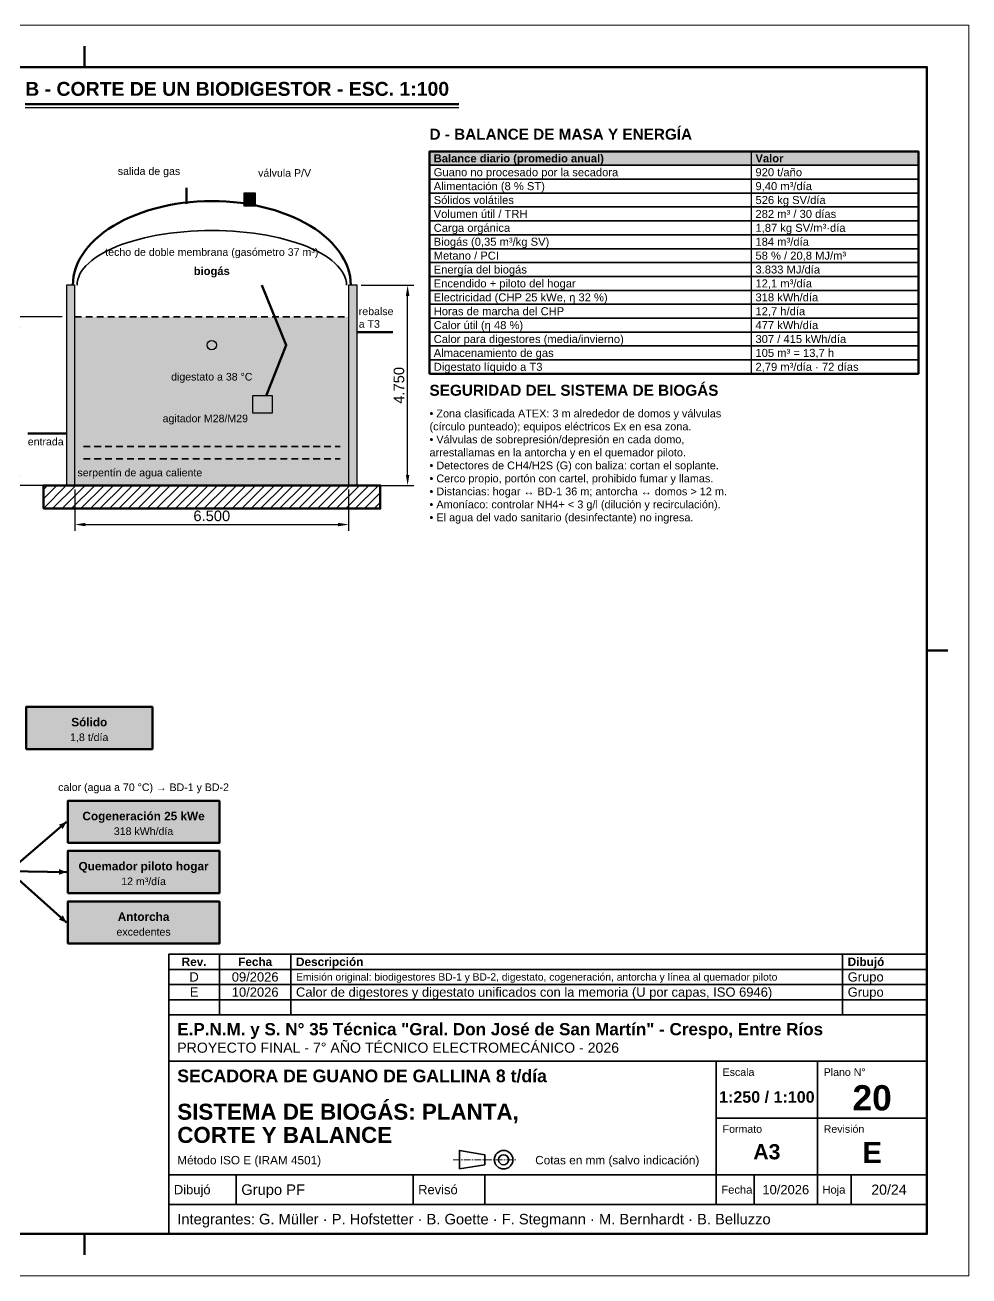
# Model space of a CAD drawing. Header units: millimetres. Extents: x 0 to 420, y 0 to 297.
# Drawn here: x 195.8 to 420, y 0 to 297 of the extents above; entities that cross this region are included whole.
import ezdxf
from ezdxf.enums import TextEntityAlignment as Align

# ---------------------------------------------------------------- set-up
doc = ezdxf.new("R2010")
doc.units = ezdxf.units.MM
doc.header["$LTSCALE"] = 0.5
doc.linetypes.add('CENTER', pattern=[5.08, 3.175, -0.635, 0.635, -0.635])
for name, color, linetype, lineweight in [('CONTORNO', 7, 'CONTINUOUS', 50), ('COTAS', 7, 'CONTINUOUS', 25), ('EJES', 1, 'CENTER', 18), ('FINO', 7, 'CONTINUOUS', 25), ('HOJA', 8, 'CONTINUOUS', 13), ('RAYADO', 8, 'CONTINUOUS', 18), ('RECUADRO', 7, 'CONTINUOUS', 70), ('RELLENO', 9, 'CONTINUOUS', 13), ('ROTULO', 7, 'CONTINUOUS', 35), ('TEXTO', 7, 'CONTINUOUS', 25)]:
    doc.layers.add(name, color=color, linetype=linetype, lineweight=lineweight)
doc.styles.add('NEGRITA', font='arialbd.ttf')
doc.styles.get("Standard").update_dxf_attribs({"font": 'arial.ttf'})
doc.dimstyles.new('IRAM', dxfattribs={"dimtxt": 2.5, "dimasz": 2.5, "dimexe": 1.5, "dimexo": 1, "dimgap": 0.8, "dimtad": 1, "dimdec": 1, "dimtxsty": 'Standard', "dimcen": 2.5, "dimazin": 3, "dimtfac": 1, "dimtmove": 0, "dimatfit": 3})

msp = doc.modelspace()

# ---------------------------------------------------------------- hatches: boundary and pattern name
at = {"layer": 'CONTORNO', "true_color": 0xd4a700}
for points in [[(205.7, 107.8), (203.88938, 107.14462), (204.78155, 106.10758)], [(205.7, 95.9), (203.91025, 96.61039), (203.89014, 95.24254)], [(205.7, 83.9), (204.81686, 85.61111), (203.90337, 84.5928)]]:
    msp.add_hatch(color=7, dxfattribs=at).paths.add_polyline_path(points)
at = {"layer": 'RAYADO'}
h = msp.add_hatch(dxfattribs=at)
h.set_pattern_fill('ANSI31', scale=0.5)
h.paths.add_polyline_path([(200.2, 182.2), (280.2, 182.2), (280.2, 187.7), (200.2, 187.7)])
at = {"layer": 'RELLENO', "true_color": 0xe2e8ee}
msp.add_hatch(color=7, dxfattribs=at).paths.add_polyline_path([(291.9, 263.7), (408, 263.7), (408, 267), (291.9, 267)])
at = {"layer": 'RELLENO', "true_color": 0xc8c8c8}
msp.add_hatch(color=7, dxfattribs=at).paths.add_polyline_path([(247.8, 254.04183), (250.6, 254.04183), (250.6, 257.04183), (247.8, 257.04183)])
at = {"layer": 'RELLENO', "true_color": 0xeee4a0}
for points in [[(205.7, 187.7), (206.7, 187.7), (206.7, 235.2), (205.7, 235.2)], [(273.7, 187.7), (274.7, 187.7), (274.7, 235.2), (273.7, 235.2)]]:
    msp.add_hatch(color=7, dxfattribs=at).paths.add_polyline_path(points)
at = {"layer": 'RELLENO', "true_color": 0x355f57}
for points in [[(206.7, 187.7), (207.7, 187.7), (207.7, 235.2), (206.7, 235.2)], [(272.7, 187.7), (273.7, 187.7), (273.7, 235.2), (272.7, 235.2)]]:
    msp.add_hatch(color=7, dxfattribs=at).paths.add_polyline_path(points)
at = {"layer": 'RELLENO', "true_color": 0xd0e0dc}
msp.add_hatch(color=7, dxfattribs=at).paths.add_polyline_path([(207.7, 187.7), (272.7, 187.7), (272.7, 227.7), (207.7, 227.7)])
at = {"layer": 'RELLENO', "true_color": 0x6e7d8c}
msp.add_hatch(color=7, dxfattribs=at).paths.add_polyline_path([(249.9, 204.9), (254.6, 204.9), (254.6, 209), (249.9, 209)])
at = {"layer": 'RELLENO', "true_color": 0xf0e8da}
msp.add_hatch(color=7, dxfattribs=at).paths.add_polyline_path([(196.1, 125.1), (226.1, 125.1), (226.1, 135.1), (196.1, 135.1)])
at = {"layer": 'RELLENO', "true_color": 0xfff3cd}
for points in [[(206, 102.8), (242, 102.8), (242, 112.8), (206, 112.8)], [(206, 90.9), (242, 90.9), (242, 100.9), (206, 100.9)], [(206, 78.9), (242, 78.9), (242, 88.9), (206, 88.9)]]:
    msp.add_hatch(color=7, dxfattribs=at).paths.add_polyline_path(points)

# ---------------------------------------------------------------- linework, layer by layer
at = {"layer": 'CONTORNO'}
msp.add_line((195.9, 278.2), (298.86, 278.2), dxfattribs=at)
at = {"layer": 'CONTORNO', "lineweight": 70, "true_color": 0xd4a700}
msp.add_line((234.2, 254.56664), (234.2, 258.36664), dxfattribs=at)
at = {"layer": 'CONTORNO', "lineweight": 70, "true_color": 0x808080}
for p, q in [((274.7, 224.1), (283.2, 224.1)), ((196.5, 200), (205.7, 200))]:
    msp.add_line(p, q, dxfattribs=at)
at = {"layer": 'CONTORNO', "lineweight": 50, "true_color": 0xd4a700}
for q in [(205.7, 107.8), (205.7, 95.9), (205.7, 83.9)]:
    msp.add_line((192.1, 96.1), q, dxfattribs=at)
at = {"layer": 'CONTORNO'}
for points in [[(291.9, 214.2), (408, 214.2), (408, 267), (291.9, 267)], [(200.2, 182.2), (280.2, 182.2), (280.2, 187.7), (200.2, 187.7)]]:
    msp.add_lwpolyline(points, close=True, dxfattribs=at)
at = {"layer": 'CONTORNO', "lineweight": 50, "true_color": 0x5a5a5a}
msp.add_lwpolyline([(273.2, 235.2), (273.15477, 236.24672), (273.01922, 237.29057), (272.79372, 238.32869), (272.47887, 239.35823), (272.07555, 240.37638), (271.58487, 241.38034), (271.00815, 242.36736), (270.347, 243.33473), (269.60322, 244.27981), (268.77884, 245.2), (267.87613, 246.09278), (266.89756, 246.95571), (265.84582, 247.78641), (264.72378, 248.58261), (263.53452, 249.34214), (262.28131, 250.0629), (260.96757, 250.74292), (259.59691, 251.38034), (258.17309, 251.97341), (256.7, 252.52051), (255.18169, 253.02013), (253.62231, 253.47091), (252.02614, 253.87161), (250.39756, 254.22113), (248.74103, 254.51852), (247.06109, 254.76295), (245.36234, 254.95377), (243.64944, 255.09044), (241.92709, 255.17259), (240.2, 255.2), (238.47291, 255.17259), (236.75056, 255.09044), (235.03766, 254.95377), (233.33891, 254.76295), (231.65897, 254.51852), (230.00244, 254.22113), (228.37386, 253.87161), (226.77769, 253.47091), (225.21831, 253.02013), (223.7, 252.52051), (222.22691, 251.97341), (220.80309, 251.38034), (219.43243, 250.74292), (218.11869, 250.0629), (216.86548, 249.34214), (215.67622, 248.58261), (214.55418, 247.78641), (213.50244, 246.95571), (212.52387, 246.09278), (211.62116, 245.2), (210.79678, 244.27981), (210.053, 243.33473), (209.39185, 242.36736), (208.81513, 241.38034), (208.32445, 240.37638), (207.92113, 239.35823), (207.60628, 238.32869), (207.38078, 237.29057), (207.24523, 236.24672), (207.2, 235.2)], dxfattribs=at)
at = {"layer": 'CONTORNO', "lineweight": 50}
msp.add_lwpolyline([(252.1, 235.2), (257.9, 221), (253.1, 209)], dxfattribs=at)
for points in [[(196.1, 125.1), (226.1, 125.1), (226.1, 135.1), (196.1, 135.1)], [(206, 102.8), (242, 102.8), (242, 112.8), (206, 112.8)], [(206, 90.9), (242, 90.9), (242, 100.9), (206, 100.9)], [(206, 78.9), (242, 78.9), (242, 88.9), (206, 88.9)]]:
    msp.add_lwpolyline(points, close=True, dxfattribs=at)
at = {"layer": 'EJES'}
msp.add_line((297.5, 27.6), (312.5, 27.6), dxfattribs=at)
at = {"layer": 'FINO'}
for p, q in [((195.9, 277.4), (298.86, 277.4)), ((368.3, 267), (368.3, 214.2))]:
    msp.add_line(p, q, dxfattribs=at)
at = {"layer": 'FINO', "lineweight": 35, "true_color": 0x5a5a5a}
for p, q in [((225.6723, 246.78308), (224.2, 246.45833)), ((227.18443, 247.07609), (225.6723, 246.78308)), ((228.73223, 247.33655), (227.18443, 247.07609)), ((230.31146, 247.56373), (228.73223, 247.33655)), ((231.91779, 247.75704), (230.32925, 247.56588)), ((233.54683, 247.91592), (231.95438, 247.7606)), ((235.1941, 248.03995), (233.59861, 247.91982)), ((236.85509, 248.12878), (235.25737, 248.04333)), ((238.52525, 248.18218), (236.92607, 248.13105)), ((240.2, 248.2), (238.60009, 248.18298)), ((241.87475, 248.18218), (240.27484, 248.1992)), ((243.54491, 248.12878), (241.94573, 248.17991)), ((245.2059, 248.03995), (243.60819, 248.1254)), ((246.85317, 247.91592), (245.25769, 248.03605)), ((248.48221, 247.75704), (246.88977, 247.91235)), ((250.08854, 247.56373), (248.5, 247.75489)), ((251.66777, 247.33655), (250.08854, 247.56373)), ((253.21557, 247.07609), (251.66777, 247.33655)), ((254.7277, 246.78308), (253.21557, 247.07609)), ((256.2, 246.45833), (254.7277, 246.78308)), ((216.41937, 243.8987), (215.33133, 243.38117)), ((217.57258, 244.39239), (216.41937, 243.8987)), ((218.78782, 244.86088), (217.57258, 244.39239)), ((220.06175, 245.3029), (218.78782, 244.86088)), ((221.39087, 245.71722), (220.06175, 245.3029)), ((222.77155, 246.10272), (221.39087, 245.71722)), ((224.2, 246.45833), (222.77155, 246.10272)), ((257.62845, 246.10272), (256.2, 246.45833)), ((259.00913, 245.71722), (257.62845, 246.10272)), ((260.33825, 245.3029), (259.00913, 245.71722)), ((261.61218, 244.86088), (260.33825, 245.3029)), ((262.82742, 244.39239), (261.61218, 244.86088)), ((263.98063, 243.8987), (262.82742, 244.39239)), ((265.06867, 243.38117), (263.98063, 243.8987)), ((211.68779, 241.10188), (210.96655, 240.48758)), ((212.48719, 241.7), (211.68779, 241.10188)), ((213.36254, 242.28031), (212.48719, 241.7)), ((214.31146, 242.84121), (213.36254, 242.28031)), ((215.33133, 243.38117), (214.31146, 242.84121)), ((266.08854, 242.84121), (265.06867, 243.38117)), ((267.03746, 242.28031), (266.08854, 242.84121)), ((267.91281, 241.7), (267.03746, 242.28031)), ((268.71221, 241.10188), (267.91281, 241.7)), ((269.43345, 240.48758), (268.71221, 241.10188)), ((208.89928, 237.90285), (208.59397, 237.23365)), ((209.29037, 238.56465), (208.89928, 237.90285)), ((209.76619, 239.21722), (209.29037, 238.56465)), ((210.32543, 239.85878), (209.76619, 239.21722)), ((210.96655, 240.48758), (210.32543, 239.85878)), ((270.07457, 239.85878), (269.43345, 240.48758)), ((270.63381, 239.21722), (270.07457, 239.85878)), ((271.10963, 238.56465), (270.63381, 239.21722)), ((271.50072, 237.90285), (271.10963, 238.56465)), ((271.80603, 237.23365), (271.50072, 237.90285)), ((208.24385, 235.88037), (208.2, 235.2)), ((208.3753, 236.55887), (208.24385, 235.88037)), ((208.59397, 237.23365), (208.3753, 236.55887)), ((272.0247, 236.55887), (271.80603, 237.23365)), ((272.15615, 235.88037), (272.0247, 236.55887)), ((272.2, 235.2), (272.15615, 235.88037))]:
    msp.add_line(p, q, dxfattribs=at)
at = {"layer": 'FINO', "lineweight": 35, "true_color": 0x288cc8}
for p, q in [((207.7, 227.7), (209.3, 227.7)), ((210.3, 227.7), (211.9, 227.7)), ((212.9, 227.7), (214.5, 227.7)), ((215.5, 227.7), (217.1, 227.7)), ((218.1, 227.7), (219.7, 227.7)), ((220.7, 227.7), (222.3, 227.7)), ((223.3, 227.7), (224.9, 227.7)), ((225.9, 227.7), (227.5, 227.7)), ((228.5, 227.7), (230.1, 227.7)), ((231.1, 227.7), (232.7, 227.7)), ((233.7, 227.7), (235.3, 227.7)), ((236.3, 227.7), (237.9, 227.7)), ((238.9, 227.7), (240.5, 227.7)), ((241.5, 227.7), (243.1, 227.7)), ((244.1, 227.7), (245.7, 227.7)), ((246.7, 227.7), (248.3, 227.7)), ((249.3, 227.7), (250.9, 227.7)), ((251.9, 227.7), (253.5, 227.7)), ((254.5, 227.7), (256.1, 227.7)), ((257.1, 227.7), (258.7, 227.7)), ((259.7, 227.7), (261.3, 227.7)), ((262.3, 227.7), (263.9, 227.7)), ((264.9, 227.7), (266.5, 227.7)), ((267.5, 227.7), (269.1, 227.7)), ((270.1, 227.7), (271.7, 227.7))]:
    msp.add_line(p, q, dxfattribs=at)
at = {"layer": 'FINO', "lineweight": 35, "true_color": 0xdc2828}
for p, q in [((209.7, 196.9), (211.3, 196.9)), ((212.3, 196.9), (213.9, 196.9)), ((214.9, 196.9), (216.5, 196.9)), ((217.5, 196.9), (219.1, 196.9)), ((220.1, 196.9), (221.7, 196.9)), ((222.7, 196.9), (224.3, 196.9)), ((225.3, 196.9), (226.9, 196.9)), ((227.9, 196.9), (229.5, 196.9)), ((230.5, 196.9), (232.1, 196.9)), ((233.1, 196.9), (234.7, 196.9)), ((235.7, 196.9), (237.3, 196.9)), ((238.3, 196.9), (239.9, 196.9)), ((240.9, 196.9), (242.5, 196.9)), ((243.5, 196.9), (245.1, 196.9)), ((246.1, 196.9), (247.7, 196.9)), ((248.7, 196.9), (250.3, 196.9)), ((251.3, 196.9), (252.9, 196.9)), ((253.9, 196.9), (255.5, 196.9)), ((256.5, 196.9), (258.1, 196.9)), ((259.1, 196.9), (260.7, 196.9)), ((261.7, 196.9), (263.3, 196.9)), ((264.3, 196.9), (265.9, 196.9)), ((266.9, 196.9), (268.5, 196.9)), ((269.5, 196.9), (270.7, 196.9)), ((209.7, 194), (211.3, 194)), ((212.3, 194), (213.9, 194)), ((214.9, 194), (216.5, 194)), ((217.5, 194), (219.1, 194)), ((220.1, 194), (221.7, 194)), ((222.7, 194), (224.3, 194)), ((225.3, 194), (226.9, 194)), ((227.9, 194), (229.5, 194)), ((230.5, 194), (232.1, 194)), ((233.1, 194), (234.7, 194)), ((235.7, 194), (237.3, 194)), ((238.3, 194), (239.9, 194)), ((240.9, 194), (242.5, 194)), ((243.5, 194), (245.1, 194)), ((246.1, 194), (247.7, 194)), ((248.7, 194), (250.3, 194)), ((251.3, 194), (252.9, 194)), ((253.9, 194), (255.5, 194)), ((256.5, 194), (258.1, 194)), ((259.1, 194), (260.7, 194)), ((261.7, 194), (263.3, 194)), ((264.3, 194), (265.9, 194)), ((266.9, 194), (268.5, 194)), ((269.5, 194), (270.7, 194))]:
    msp.add_line(p, q, dxfattribs=at)
at = {"layer": 'FINO'}
for points in [[(291.9, 263.7), (408, 263.7), (408, 267), (291.9, 267)], [(291.9, 260.4), (408, 260.4), (408, 263.7), (291.9, 263.7)], [(291.9, 257.1), (408, 257.1), (408, 260.4), (291.9, 260.4)], [(247.8, 254.04183), (250.6, 254.04183), (250.6, 257.04183), (247.8, 257.04183)], [(291.9, 253.8), (408, 253.8), (408, 257.1), (291.9, 257.1)], [(291.9, 250.5), (408, 250.5), (408, 253.8), (291.9, 253.8)], [(291.9, 247.2), (408, 247.2), (408, 250.5), (291.9, 250.5)], [(291.9, 243.9), (408, 243.9), (408, 247.2), (291.9, 247.2)], [(291.9, 240.6), (408, 240.6), (408, 243.9), (291.9, 243.9)], [(291.9, 237.3), (408, 237.3), (408, 240.6), (291.9, 240.6)], [(205.7, 187.7), (207.7, 187.7), (207.7, 235.2), (205.7, 235.2)], [(272.7, 187.7), (274.7, 187.7), (274.7, 235.2), (272.7, 235.2)], [(291.9, 234), (408, 234), (408, 237.3), (291.9, 237.3)], [(291.9, 230.7), (408, 230.7), (408, 234), (291.9, 234)], [(291.9, 227.4), (408, 227.4), (408, 230.7), (291.9, 230.7)], [(291.9, 224.1), (408, 224.1), (408, 227.4), (291.9, 227.4)], [(291.9, 220.8), (408, 220.8), (408, 224.1), (291.9, 224.1)], [(291.9, 217.5), (408, 217.5), (408, 220.8), (291.9, 220.8)], [(291.9, 214.2), (408, 214.2), (408, 217.5), (291.9, 217.5)], [(249.9, 204.9), (254.6, 204.9), (254.6, 209), (249.9, 209)]]:
    msp.add_lwpolyline(points, close=True, dxfattribs=at)
msp.add_circle((240.2, 221), 1.1, dxfattribs=at)
at = {"layer": 'HOJA'}
msp.add_lwpolyline([(0, 0), (420, 0), (420, 297), (0, 297)], close=True, dxfattribs=at)
at = {"layer": 'RECUADRO'}
for p, q in [((210, 292), (210, 287)), ((415, 148.5), (410, 148.5)), ((210, 5), (210, 10))]:
    msp.add_line(p, q, dxfattribs=at)
msp.add_lwpolyline([(20, 10), (410, 10), (410, 287), (20, 287)], close=True, dxfattribs=at)
at = {"layer": 'ROTULO'}
for p, q in [((242, 72.8), (242, 76.4)), ((259, 72.8), (259, 76.4)), ((390, 72.8), (390, 76.4)), ((242, 69.2), (242, 72.8)), ((259, 69.2), (259, 72.8)), ((390, 69.2), (390, 72.8)), ((242, 65.6), (242, 69.2)), ((259, 65.6), (259, 69.2)), ((390, 65.6), (390, 69.2)), ((242, 62), (242, 65.6)), ((259, 62), (259, 65.6)), ((390, 62), (390, 65.6)), ((230, 62), (410, 62)), ((230, 10), (230, 62)), ((230, 51), (410, 51)), ((360, 24), (360, 51)), ((384, 24), (384, 51)), ((360, 37.5), (410, 37.5)), ((230, 24), (410, 24)), ((246, 17), (246, 24)), ((288, 17), (288, 24)), ((305, 17), (305, 24)), ((360, 17), (360, 24)), ((369, 17), (369, 24)), ((384, 17), (384, 24)), ((392, 17), (392, 24)), ((230, 17), (410, 17))]:
    msp.add_line(p, q, dxfattribs=at)
for points in [[(230, 72.8), (410, 72.8), (410, 76.4), (230, 76.4)], [(230, 69.2), (410, 69.2), (410, 72.8), (230, 72.8)], [(230, 65.6), (410, 65.6), (410, 69.2), (230, 69.2)], [(230, 62), (410, 62), (410, 65.6), (230, 65.6)], [(299, 25.4), (305, 26.4), (305, 28.8), (299, 29.8)]]:
    msp.add_lwpolyline(points, close=True, dxfattribs=at)
for radius in [2.2, 1.2]:
    msp.add_circle((309.5, 27.6), radius, dxfattribs=at)

# ---------------------------------------------------------------- texts
at = {"layer": 'ROTULO', "style": 'NEGRITA'}
for s, height, p in [('Rev.', 2, (236, 74.6)), ('Fecha', 2, (250.5, 74.6)), ('20', 6, (397, 42.3)), ('1:250 / 1:100', 2.7295285, (372, 42.5)), ('A3', 3.6, (372, 29.5)), ('E', 5, (397, 29.3))]:
    msp.add_text(s, height=height, dxfattribs=at).set_placement(p, align=Align.MIDDLE_CENTER)
for s, height, p in [('Descripción', 2, (260.2, 74.6)), ('Dibujó', 2, (391.2, 74.6)), ('E.P.N.M. y S. N° 35 Técnica "Gral. Don José de San Martín" - Crespo, Entre Ríos', 2.9, (232, 58.6)), ('SECADORA DE GUANO DE GALLINA 8 t/día', 3, (232, 47.5)), ('SISTEMA DE BIOGÁS: PLANTA,', 3.8, (232, 39)), ('CORTE Y BALANCE', 3.8, (232, 33.49))]:
    msp.add_text(s, height=height, dxfattribs=at).set_placement(p, align=Align.MIDDLE_LEFT)
at = {"layer": 'ROTULO'}
for s, height, p in [('D', 2.2, (236, 71)), ('09/2026', 2.2, (250.5, 71)), ('E', 2.2, (236, 67.4)), ('10/2026', 2.2, (250.5, 67.4)), ('10/2026', 2.2, (376.5, 20.5)), ('20/24', 2.4, (401, 20.5))]:
    msp.add_text(s, height=height, dxfattribs=at).set_placement(p, align=Align.MIDDLE_CENTER)
for s, height, p in [('Emisión original: biodigestores BD-1 y BD-2, digestato, cogeneración, antorcha y línea al quemador piloto', 1.74829932, (260.2, 71)), ('Grupo', 2.2, (391.2, 71)), ('Calor de digestores y digestato unificados con la memoria (U por capas, ISO 6946)', 2.2, (260.2, 67.4)), ('Grupo', 2.2, (391.2, 67.4)), ('PROYECTO FINAL - 7° AÑO TÉCNICO ELECTROMECÁNICO - 2026', 2.4, (232, 54.2)), ('Método ISO E (IRAM 4501)', 2, (232, 27.5)), ('Cotas en mm (salvo indicación)', 2, (317, 27.5)), ('Dibujó', 2.2, (231.2, 20.5)), ('Grupo PF', 2.5, (247.2, 20.5)), ('Revisó', 2.2, (289.2, 20.5)), ('Fecha', 1.9, (361.2, 20.5)), ('Hoja', 1.9, (385.2, 20.5)), ('Integrantes: G. Müller · P. Hofstetter · B. Goette · F. Stegmann · M. Bernhardt · B. Belluzzo', 2.5, (232, 13.5))]:
    msp.add_text(s, height=height, dxfattribs=at).set_placement(p, align=Align.MIDDLE_LEFT)
for s, p in [('Escala', (361.5, 49.3)), ('Plano N°', (385.5, 49.3)), ('Formato', (361.5, 35.8)), ('Revisión', (385.5, 35.8))]:
    msp.add_text(s, height=1.8, dxfattribs=at).set_placement(p, align=Align.TOP_LEFT)
at = {"layer": 'TEXTO', "style": 'NEGRITA'}
for s, height, p in [('B - CORTE DE UN BIODIGESTOR - ESC. 1:100', 3.3, (195.9, 279.2)), ('D - BALANCE DE MASA Y ENERGÍA', 2.6, (291.9, 269)), ('SEGURIDAD DEL SISTEMA DE BIOGÁS', 2.6, (291.9, 208.2))]:
    msp.add_text(s, height=height, dxfattribs=at).set_placement(p, align=Align.BOTTOM_LEFT)
for s, p in [('Balance diario (promedio anual)', (292.9, 265.35)), ('Valor', (369.3, 265.35))]:
    msp.add_text(s, height=1.9, dxfattribs=at).set_placement(p, align=Align.MIDDLE_LEFT)
at = {"layer": 'TEXTO'}
msp.add_text('salida de gas', height=1.8, dxfattribs=at).set_placement((232.7, 260.86664), align=Align.BOTTOM_RIGHT)
for s, p in [('válvula P/V', (251.2, 260.44183)), ('serpentín de agua caliente', (208.3, 189.3))]:
    msp.add_text(s, height=1.8, dxfattribs=at).set_placement(p, align=Align.BOTTOM_LEFT)
for s, p in [('Guano no procesado por la secadora', (292.9, 262.05)), ('920 t/año', (369.3, 262.05)), ('Alimentación (8 % ST)', (292.9, 258.75)), ('9,40 m³/día', (369.3, 258.75)), ('Sólidos volátiles', (292.9, 255.45)), ('526 kg SV/día', (369.3, 255.45)), ('Volumen útil / TRH', (292.9, 252.15)), ('282 m³ / 30 días', (369.3, 252.15)), ('Carga orgánica', (292.9, 248.85)), ('1,87 kg SV/m³·día', (369.3, 248.85)), ('Biogás (0,35 m³/kg SV)', (292.9, 245.55)), ('184 m³/día', (369.3, 245.55)), ('Metano / PCI', (292.9, 242.25)), ('58 % / 20,8 MJ/m³', (369.3, 242.25)), ('Energía del biogás', (292.9, 238.95)), ('3.833 MJ/día', (369.3, 238.95)), ('Encendido + piloto del hogar', (292.9, 235.65)), ('12,1 m³/día', (369.3, 235.65)), ('Electricidad (CHP 25 kWe, η 32 %)', (292.9, 232.35)), ('318 kWh/día', (369.3, 232.35)), ('Horas de marcha del CHP', (292.9, 229.05)), ('12,7 h/día', (369.3, 229.05)), ('Calor útil (η 48 %)', (292.9, 225.75)), ('477 kWh/día', (369.3, 225.75)), ('Calor para digestores (media/invierno)', (292.9, 222.45)), ('307 / 415 kWh/día', (369.3, 222.45)), ('Almacenamiento de gas', (292.9, 219.15)), ('105 m³ = 13,7 h', (369.3, 219.15)), ('Digestato líquido a T3', (292.9, 215.85)), ('2,79 m³/día · 72 días', (369.3, 215.85))]:
    msp.add_text(s, height=1.9, dxfattribs=at).set_placement(p, align=Align.MIDDLE_LEFT)
for s, p in [('techo de doble membrana (gasómetro 37 m³)', (240.2, 243.1)), ('digestato a 38 °C', (240.2, 213.5)), ('1,8 t/día', (211.1, 127.9)), ('318 kWh/día', (224, 105.6)), ('12 m³/día', (224, 93.7)), ('excedentes', (224, 81.7))]:
    msp.add_text(s, height=1.8, dxfattribs=at).set_placement(p, align=Align.MIDDLE_CENTER)
at = {"layer": 'TEXTO', "style": 'NEGRITA'}
for s, height, p in [('biogás', 1.9, (240.2, 238.6)), ('Sólido', 2, (211.1, 131.5)), ('Cogeneración 25 kWe', 2, (224, 109.2)), ('Quemador piloto hogar', 2, (224, 97.3)), ('Antorcha', 2, (224, 85.3))]:
    msp.add_text(s, height=height, dxfattribs=at).set_placement(p, align=Align.MIDDLE_CENTER)
at = {"layer": 'TEXTO'}
msp.add_text('agitador M28/M29', height=1.8, dxfattribs=at).set_placement((248.8, 203.6), align=Align.MIDDLE_RIGHT)
msp.add_text('entrada', height=1.8, dxfattribs=at).set_placement((196.5, 199), align=Align.TOP_LEFT)
at = {"layer": 'TEXTO', "true_color": 0xdc2828}
msp.add_text('calor (agua a 70 °C) → BD-1 y BD-2', height=1.8, dxfattribs=at).set_placement((224, 114.6), align=Align.BOTTOM_CENTER)
at = {"layer": 'TEXTO'}
for s, insert, char_height, attachment_point in [('rebalse\\Pa T3', (275.1, 225.1), 1.8, 7), ('• Zona clasificada ATEX: 3 m alrededor de domos y válvulas\\P(círculo punteado); equipos eléctricos Ex en esa zona.\\P• Válvulas de sobrepresión/depresión en cada domo,\\Parrestallamas en la antorcha y en el quemador piloto.\\P• Detectores de CH4/H2S (G) con baliza: cortan el soplante.\\P• Cerco propio, portón con cartel, prohibido fumar y llamas.\\P• Distancias: hogar ↔ BD-1 36 m; antorcha ↔ domos > 12 m.\\P• Amoníaco: controlar NH4+ < 3 g/l (dilución y recirculación).\\P• El agua del vado sanitario (desinfectante) no ingresa.', (291.9, 205.7), 1.85, 1)]:
    msp.add_mtext(s, dxfattribs=dict(at, insert=insert, char_height=char_height, attachment_point=attachment_point))

# ---------------------------------------------------------------- dimensions: what is measured, and where the dimension line sits
at = {"layer": 'COTAS'}
for base, p1, p2, text in [((286.7, 187.7), (274.7, 187.7), (274.7, 235.2), '4.750'), ((194.3, 187.7), (205.7, 187.7), (205.7, 227.7), '4.000 líquido')]:
    msp.add_linear_dim(base=base, p1=p1, p2=p2, angle=90, text=text, dimstyle='IRAM', override={"dimlfac": 100}, dxfattribs=at).render()
msp.add_linear_dim(base=(207.7, 178.4), p1=(207.7, 187.7), p2=(272.7, 187.7), text='6.500', dimstyle='IRAM', override={"dimlfac": 100}, dxfattribs=at).render()

doc.saveas('drawing.dxf')
